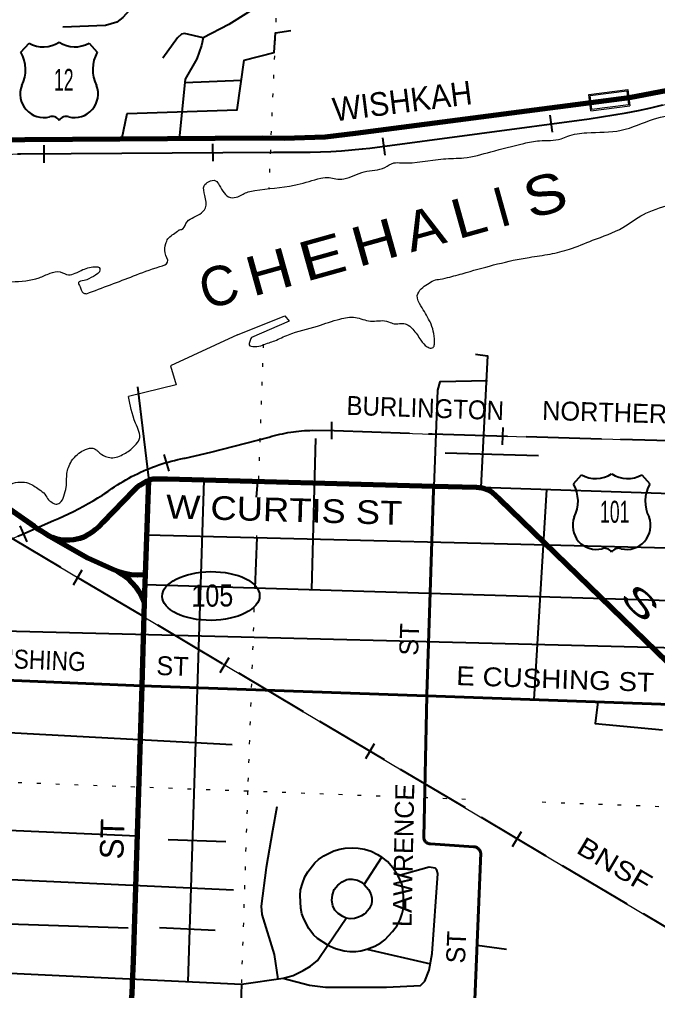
# Model space of a CAD drawing. Header units: feet. Extents: x -757852 to -501257, y -360805 to -170898.
# Drawn here: x -703112 to -699044, y -186115 to -179925 of the extents above; entities that cross this region are included whole.
import ezdxf
from ezdxf.enums import TextEntityAlignment as Align

# ---------------------------------------------------------------- set-up
doc = ezdxf.new("R2010")
doc.units = ezdxf.units.FT
doc.header["$LTSCALE"] = 80
doc.linetypes.add('DOTTED', pattern=[1.5, 0.3, -1.2])
doc.linetypes.add('LONG_DASHED', pattern=[7.5, 6, -1.5])
for name, color, linetype, lineweight in [('16', 7, 'Continuous', 25), ('17', 7, 'Continuous', 25), ('20', 7, 'Continuous', 70), ('23', 7, 'Continuous', 70), ('26', 7, 'Continuous', 40), ('27', 7, 'Continuous', 13), ('29', 7, 'Continuous', 25), ('34', 7, 'Continuous', 13), ('39', 7, 'Continuous', 13), ('41', 7, 'Continuous', 13), ('57', 7, 'Continuous', 13), ('63', 7, 'Continuous', 25), ('7', 7, 'DOTTED', 13)]:
    doc.layers.add(name, color=color, linetype=linetype, lineweight=lineweight)

msp = doc.modelspace()

# ---------------------------------------------------------------- linework, layer by layer
at = {"layer": '16'}
for p, q in [((-703101.87, -180134.64), (-703050.56, -180075.88)), ((-702858.8, -180069.91), (-702859.08, -180070.11)), ((-702666.71, -180075.79), (-702615.32, -180134.64)), ((-699580.09, -182886.35), (-699528.78, -182827.59)), ((-699337.02, -182821.62), (-699337.3, -182821.82)), ((-699144.93, -182827.5), (-699093.54, -182886.35))]:
    msp.add_line(p, q, dxfattribs=at)
for centre, radius, start, end in [((-702959.48, -179918.22), 182.07, 239.97227, 303.45418), ((-702757.7, -179918.72), 181.52, 236.33975, 300.08743), ((-702757.71, -179918.22), 182.07, 236.54582, 236.59441), ((-703294.85, -180245.27), 222.05, 332.97043, 29.75871), ((-702422.35, -180245.27), 222.05, 150.24129, 207.02957), ((-702955.66, -180400.17), 151.42, 159.09177, 283.81923), ((-702761.54, -180400.17), 151.42, 256.18077, 20.90823), ((-699437.7, -182669.93), 182.07, 239.97227, 303.45418), ((-699235.92, -182670.43), 181.52, 236.33975, 300.08743), ((-699235.93, -182669.93), 182.07, 236.54582, 236.59441), ((-699773.07, -182996.98), 222.05, 332.97043, 29.75871), ((-698900.57, -182996.98), 222.05, 150.24129, 207.02957), ((-699433.88, -183151.88), 151.42, 159.09177, 283.81923), ((-699239.76, -183151.88), 151.42, 256.18077, 20.90823)]:
    msp.add_arc(centre, radius, start, end, dxfattribs=at)
for centre, major_axis, start_param, end_param in [((-702900.32, -180598.99), (-19.56, 51.67), 4.9587777, 6.2831853), ((-702816.87, -180598.99), (19.56, 51.67), 0, 1.3263754), ((-699378.54, -183350.7), (-19.56, 51.67), 4.9587777, 6.2831853), ((-699295.09, -183350.7), (19.56, 51.67), 0, 1.3263754)]:
    msp.add_ellipse(centre, major_axis=major_axis, ratio=0.929097, start_param=start_param, end_param=end_param, dxfattribs=at)
at = {"layer": '17'}
msp.add_ellipse((-701891.07, -183600.26), major_axis=(310.61, 2.42), ratio=0.500121, dxfattribs=at)
at = {"layer": '20'}
for points in [[(-698980.93, -180378.9), (-699225.06, -180426.13), (-700969.2, -180652.21), (-701163.61, -180675.87), (-701424.3, -180683.56), (-701561.15, -180682.73), (-703383.52, -180695.92), (-703454.64, -180696.62), (-703478.83, -180697.18)], [(-702927.79, -183214.97), (-702952.79, -183199.75), (-702965.2, -183191.78), (-702990.47, -183175.53), (-703015.2, -183158.13), (-703972.96, -182489.35)], [(-702927.79, -183214.97), (-702902.79, -183225.75), (-702879.41, -183233.47), (-702850.95, -183239.67), (-702822.01, -183242.85), (-702792.89, -183243), (-702763.91, -183240.1), (-702735.4, -183234.18), (-702724.69, -183230.76), (-702699.76, -183222.19), (-702674.69, -183208.97), (-702666.31, -183204.55), (-702634.96, -183183.55), (-702626.35, -183176.37), (-702601.3, -183154.99), (-702577.28, -183130.05), (-702380.99, -182926.2), (-702363.29, -182908.86), (-702343.88, -182893.46), (-702322.96, -182880.18), (-702300.77, -182869.16), (-702287.75, -182864.32)], [(-700470.66, -182902.13), (-702168.43, -182855.09), (-702261.54, -182856.11), (-702277.54, -182860.52), (-702287.75, -182864.32)], [(-698694.84, -184300.6), (-700048.92, -182984.47), (-700074.03, -182961.15), (-700098.92, -182940.37), (-700112.11, -182931.97), (-700128.29, -182923.92), (-700145.22, -182917.61), (-700162.72, -182913.1), (-700180.59, -182910.44), (-700198.64, -182909.67), (-700470.66, -182902.13)]]:
    msp.add_lwpolyline(points, dxfattribs=at)
at = {"layer": '23'}
for p, q in [((-702308.07, -183465.55), (-702287.75, -182864.32)), ((-702330.26, -184171.96), (-702313.79, -183644.68))]:
    msp.add_line(p, q, dxfattribs=at)
for points in [[(-702485.33, -183444.5), (-702521.55, -183429.9), (-702675.46, -183358.52), (-702902.79, -183229.19), (-702927.79, -183214.97)], [(-702313.79, -183644.68), (-702326.73, -183613.76), (-702329.18, -183607.89), (-702346.99, -183574.93), (-702368.14, -183544), (-702392.42, -183515.46), (-702419.54, -183489.61), (-702449.22, -183466.73), (-702456.12, -183462.48), (-702485.33, -183444.5)], [(-702308.07, -183465.55), (-702314.65, -183466.18), (-702357.1, -183467.7), (-702399.47, -183464.78), (-702441.31, -183457.45), (-702482.15, -183445.78), (-702485.33, -183444.5)], [(-702313.79, -183644.68), (-702309.77, -183515.92), (-702308.07, -183465.55)], [(-702431.84, -186304.08), (-702418.4, -186266.9), (-702402.61, -186203.01), (-702393.59, -186137.81), (-702391.43, -186072.03), (-702385.08, -185926.72), (-702330.26, -184171.96)]]:
    msp.add_lwpolyline(points, dxfattribs=at)
at = {"layer": '26'}
for p, q in [((-700533.4, -185136.43), (-700515.48, -184237.17)), ((-700216.48, -185197.85), (-700491.76, -185179.51)), ((-700217.05, -186395.33), (-700171.53, -185237.81))]:
    msp.add_line(p, q, dxfattribs=at)
for points in [[(-700515.48, -184237.17), (-700515.28, -184227.06), (-700471.46, -182925.99), (-700470.66, -182902.13)], [(-704221.18, -184094.71), (-702331.9, -184171.9), (-702330.26, -184171.96)], [(-700515.48, -184237.17), (-700519.54, -184237.03), (-702330.26, -184171.96)], [(-698694.84, -184300.6), (-698725.73, -184299.53), (-700515.48, -184237.17)], [(-700491.76, -185179.52), (-700494.84, -185179.46), (-700499.1, -185179.01), (-700503.28, -185178.11), (-700507.35, -185176.78), (-700511.25, -185175.03), (-700514.95, -185172.88), (-700518.41, -185170.36), (-700521.58, -185167.49), (-700524.44, -185164.31), (-700526.94, -185160.84), (-700529.07, -185157.13), (-700530.81, -185153.22), (-700532.12, -185149.15), (-700533, -185144.96), (-700533.44, -185140.71), (-700533.43, -185136.43)], [(-700171.5, -185237.8), (-700171.64, -185237.18), (-700173.08, -185232.07), (-700175.05, -185227.13), (-700177.52, -185222.43), (-700180.47, -185218.02), (-700183.86, -185213.93), (-700187.67, -185210.23), (-700191.84, -185206.94), (-700196.33, -185204.1), (-700201.09, -185201.75), (-700206.07, -185199.91), (-700211.22, -185198.61), (-700216.48, -185197.84)]]:
    msp.add_lwpolyline(points, dxfattribs=at)
at = {"layer": '29'}
for p, q in [((-701697.07, -180313.91), (-702056.65, -180330)), ((-702359.22, -182266.62), (-702287.75, -182864.32)), ((-701224.47, -182597.31), (-701250.93, -183559.07)), ((-700398.77, -182687.65), (-699803.12, -182705.33)), ((-702035.81, -186058.57), (-701934.77, -182861.56)), ((-701593.66, -182871.02), (-701603.15, -182969.65)), ((-700169.88, -182906.33), (-697426.4, -183000.42)), ((-699751.67, -182920.67), (-699833.74, -184260.92)), ((-702299.42, -183209.57), (-698042.4, -183315.76)), ((-701597.79, -183227.07), (-701610.66, -183550.55)), ((-698061.66, -183659.11), (-702310.22, -183529.15)), ((-704574.38, -184396.58), (-701755.84, -184545.71)), ((-702163.11, -185152.55), (-701795.84, -185165.7)), ((-700913.47, -185438.32), (-700801.33, -185265.01)), ((-704253.65, -185355.09), (-701747.52, -185474)), ((-701146.38, -185826.18), (-701028.43, -185652.93)), ((-702218.05, -185713.99), (-701864.9, -185730.88)), ((-700897.9, -185851.85), (-700492.16, -185944.74)), ((-700194.64, -185825.46), (-700007.49, -185851.27)), ((-704030.3, -185962.11), (-701697.18, -186074.95)), ((-701697.18, -186074.95), (-701775.91, -188484.72))]:
    msp.add_line(p, q, dxfattribs=at)
for points in [[(-701684.98, -178119.88), (-701747.45, -178131.35), (-701726.67, -178304.52), (-701785.83, -179295.78), (-701794.74, -179315.38), (-701820.25, -179331.34), (-701931.72, -179363.27), (-702033.92, -179391.96), (-702051.13, -179411.18), (-702069, -179506.82), (-702089.57, -179530.97), (-702220.68, -179560.57), (-702352.84, -179589.77), (-702371.97, -179605.73), (-702378.39, -179615.77), (-702387.72, -179788.36), (-702410.24, -179867.35), (-702452.38, -179913.66), (-702489.97, -179943.93), (-702563.79, -179963.74), (-702835.13, -179974.55)], [(-701762.34, -178902.27), (-701501.77, -179040.13), (-701485.39, -179050.57), (-701459.88, -179085.66), (-701443.93, -179175), (-701443.93, -179360.05), (-701466.26, -179484.48), (-701510.91, -179685.49), (-701523.66, -179720.59), (-701558.09, -179778.33), (-701600.2, -179838.64), (-701651.23, -179880.11), (-701776.4, -179956.91), (-701940.7, -180042.11)], [(-702457.86, -180689.22), (-702425.93, -180524.89), (-701724.59, -180502.33), (-701678.36, -180185.82), (-701486.99, -180136.94), (-701480.2, -180010.87), (-701381.52, -179996.71)], [(-701940.7, -180042.11), (-702058.69, -180015.72), (-702078.57, -180020.5), (-702104.09, -180042.83), (-702198.25, -180171.72)], [(-701940.7, -180042.11), (-701951.01, -180090.69), (-701981.43, -180175.92), (-702054.23, -180307.1), (-702094.27, -180686.59)], [(-700203.96, -182058.61), (-700127.87, -182070.13), (-700169.88, -182906.33)], [(-700127.89, -182228.21), (-700432.27, -182234.99), (-700447.37, -182288.94), (-700470.66, -182902.13)], [(-704398.27, -184147.84), (-704052.45, -183868.36), (-704014.78, -183846.34), (-703941.15, -183824.32), (-703887.21, -183814.43), (-703806.26, -183806.84), (-698078.09, -183952.08)], [(-699425.38, -184275.15), (-699441.69, -184411.79), (-699012.69, -184453.02)], [(-701470.28, -184945), (-701499.3, -185097.12), (-701539.94, -185331.38), (-701571.08, -185576.44), (-701565.74, -185630.21), (-701488.28, -185884.84), (-701463.9, -186041.36)], [(-704932.97, -185010.09), (-704725.3, -185024.52), (-702360.17, -185129.32)], [(-701146.7, -185826.65), (-701211.55, -185783.05), (-701236.29, -185758.81), (-701267.08, -185720.43), (-701299.38, -185657.82), (-701310.99, -185626.51), (-701318.56, -185590.15), (-701321.59, -185508.35), (-701319.07, -185472), (-701307.46, -185431.6), (-701292.82, -185390.19), (-701273.13, -185358.88), (-701227.71, -185301.32), (-701204.99, -185280.11), (-701172.18, -185256.88), (-701136.35, -185238.7), (-701107.57, -185224.56), (-701069.72, -185213.46), (-701034.89, -185206.38), (-700990.98, -185204.37), (-700952.11, -185206.38), (-700912.23, -185213.46), (-700869.33, -185226.58), (-700829.96, -185246.78), (-700801.33, -185265.01)], [(-700698.4, -185383.38), (-700730.52, -185332.63), (-700765.85, -185293.24), (-700801.33, -185265.01)], [(-701431.65, -186036.8), (-701261.73, -186080.56), (-701160.91, -186094.09), (-700771.29, -186093.61), (-700556.17, -186081.71), (-700528.21, -186055.03), (-700499.51, -185984.84), (-700479.97, -185878.27), (-700445.29, -185369.05), (-700451.67, -185346.71), (-700461.51, -185334.21), (-700499.51, -185327.57), (-700698.4, -185383.38)], [(-701028.43, -185652.93), (-701051.04, -185643.67), (-701079.82, -185623.47), (-701100.51, -185602.27), (-701114.14, -185575), (-701120.7, -185541.67), (-701116.16, -185504.3), (-701104.55, -185470.98), (-701081.84, -185443.71), (-701054.07, -185421.49), (-701025.3, -185407.35), (-701012.68, -185405.33), (-700991.48, -185405.33), (-700956.66, -185411.39), (-700931.92, -185424.52), (-700913.47, -185438.32)], [(-700913.47, -185438.32), (-700885.99, -185469.96), (-700872.36, -185498.25), (-700865.29, -185526.53), (-700865.29, -185545.72), (-700868.32, -185564.9), (-700881.95, -185593.17), (-700902.65, -185619.44), (-700913.75, -185628.53), (-700930.41, -185639.63), (-700950.09, -185647.71), (-700976.85, -185655.79), (-701002.59, -185656.8), (-701028.43, -185652.93)], [(-700897.9, -185851.85), (-700845.61, -185831.53), (-700808.25, -185810.32), (-700783.02, -185791.13), (-700733.55, -185738.61), (-700703.27, -185699.23), (-700685.09, -185662.87), (-700671.97, -185624.49), (-700663.89, -185589.15), (-700662.88, -185550.77), (-700663.89, -185513.4), (-700667.93, -185467.96), (-700675, -185435.64), (-700698.4, -185383.38)], [(-704188.48, -185832.47), (-704129.62, -185695), (-704070.7, -185659.98), (-702418.88, -185714.11)], [(-701697.18, -186074.95), (-701430.94, -186036.62), (-701366.97, -186019.94), (-701303.19, -185988.03), (-701255.35, -185959.31), (-701211.85, -185922.34), (-701146.7, -185826.65)], [(-701146.38, -185826.18), (-701096.97, -185847.69), (-701042.46, -185861.82), (-701006.12, -185865.86), (-700966.75, -185866.87), (-700935.45, -185861.82), (-700897.9, -185851.85)]]:
    msp.add_lwpolyline(points, dxfattribs=at)
at = {"layer": '34', "lineweight": 25}
for p, q in [((-699714.13, -180644.86), (-699728.85, -180534.74)), ((-702954.16, -180838.92), (-702954.88, -180727.81)), ((-701877.2, -180829.28), (-701877.92, -180718.18)), ((-700781.29, -180790.18), (-700796.01, -180680.05))]:
    msp.add_line(p, q, dxfattribs=at)
at = {"layer": '34'}
for p, q in [((-700877.96, -180746.24), (-699479.79, -180559.32)), ((-701890.96, -182684.79), (-701519.71, -182588.7)), ((-703096.31, -183209.42), (-702894.7, -183120.26))]:
    msp.add_line(p, q, dxfattribs=at)
at = {"layer": '34', "lineweight": 25}
for points in [[(-700926.19, -180750.58), (-700878.1, -180745.15), (-699479.94, -180558.23), (-699400.72, -180547.2), (-699322.19, -180534.41), (-699243.84, -180520.26), (-699165.16, -180505.14), (-699087.19, -180488.28), (-699009.83, -180470.11)], [(-703123.5, -180783.05), (-703107.21, -180782.45), (-703105.26, -180782.43), (-701493.07, -180771.95), (-701259.02, -180771.1), (-701192.18, -180769.52), (-701125.74, -180766.41), (-701059.34, -180762.15), (-700992.56, -180757.13), (-700926.19, -180750.58)]]:
    msp.add_lwpolyline(points, dxfattribs=at)
at = {"layer": '34'}
for points in [[(-703105.25, -180783.54), (-701493.06, -180773.04), (-701259, -180772.21)], [(-704558.53, -182399.81), (-704435.59, -182472.32), (-703263.55, -183172.04), (-696668.57, -187091.74), (-696524.66, -187177.23)], [(-701244.12, -182545.47), (-701104.75, -182546.91), (-700480.52, -182568.44), (-698639.57, -182619.87)]]:
    msp.add_lwpolyline(points, dxfattribs=at)
for centre, radius, start, end in [((-700084.73, -176027.55), 4571.96, 277.60333, 289.23595), ((-703085.79, -181717.17), 933.84, 91.19389, 140.3105), ((-701328, -176951.01), 3821.82, 271.03451, 276.76265), ((-701227.06, -183554.34), 1009.01, 90.96861, 106.86023), ((-704755.73, -170540.15), 12477.94, 282.49871, 283.27276), ((-701837.56, -183901.38), 1198.94, 100.46272, 126.28361), ((-703668.21, -181250.77), 2023.2, 292.47764, 303.65174), ((-701129.5, -187794.6), 4989.22, 113.21683, 118.52487)]:
    msp.add_arc(centre, radius, start, end, dxfattribs=at)
at = {"layer": '39'}
for points in [[(-701721.39, -181936.64), (-701419.17, -181814.68), (-701391.61, -181848.37), (-701632.98, -181953.03)], [(-701721.39, -181936.64), (-702148.89, -182133.25), (-702113.55, -182255.25), (-702416.46, -182328.85)]]:
    msp.add_lwpolyline(points, dxfattribs=at)
for points in [[(-702684.35, -181673.93), (-702384.25, -181560.54), (-702216.03, -181500.26), (-702167.16, -181473.28), (-702183.74, -181412.45), (-702178.3, -181354.18), (-702165.51, -181324.29), (-702104.05, -181275.47), (-702089.74, -181265.75), (-702077.64, -181264.04), (-702050.6, -181226.44), (-701962.75, -181166.19), (-701926.54, -181126.7), (-701929.72, -181048.18), (-701933.77, -180985.12), (-701905.45, -180960.17), (-701861.09, -180953.22), (-701837.69, -180981.99), (-701767.29, -181060.28), (-701718.96, -181055.43), (-701653.92, -181024.82), (-701611.52, -181015.81), (-701359.58, -180981.78), (-701341.4, -180978.2), (-701189.74, -180937.65), (-701137.39, -180932.92), (-701095.43, -180942.01), (-701043.18, -180941.29), (-700913.5, -180896.18), (-700782.27, -180869.23), (-700725.31, -180840.43), (-700677.08, -180839.62), (-700409.27, -180814.04), (-700278.53, -180807.21), (-700106.84, -180769.19), (-699897.16, -180715.66), (-699796.75, -180698.67), (-699659.23, -180686.57), (-699617.06, -180670.22), (-699495.53, -180647.71), (-699275.99, -180632.05), (-699069.17, -180561.33), (-698895.41, -180521.33), (-698666.26, -180469.16), (-698539.65, -180428.06), (-698487.03, -180398.36), (-698291.97, -180322.08), (-698191.89, -180275.98), (-698051.95, -180242.68), (-697980.03, -180221.84), (-697825.65, -180233.73), (-697805.55, -180241.32)], [(-701483.15, -181974.04), (-701397.07, -181935.46), (-701210.88, -181879.67), (-701069.17, -181834.85), (-700970.5, -181825.22), (-700874.62, -181847.74), (-700772.18, -181848.27), (-700758.23, -181852.63), (-700722.39, -181865.61), (-700678.12, -181862.68), (-700646.09, -181867.5), (-700604.69, -181898.75), (-700552.21, -181970.53), (-700513.04, -182011.78), (-700487.14, -182020.49), (-700475, -182016.76), (-700466.42, -181994.81), (-700470.81, -181928.25), (-700487.4, -181867.42), (-700496.94, -181847.04), (-700552.83, -181750.99), (-700575.35, -181685.99), (-700550.16, -181642.31), (-700510.26, -181612.01), (-700469.71, -181588.89), (-700430.13, -181580.84), (-700367.95, -181567.38), (-700264.36, -181538.63), (-699862.22, -181441.88), (-699729.12, -181421.02), (-699605.82, -181389.84), (-699457.77, -181333.1), (-699264.92, -181251.29), (-699134.3, -181167.94), (-699118.05, -181160.28), (-698762.07, -181062.38), (-698539.85, -181011.51), (-698460.75, -180981.25), (-698414.09, -180962.27), (-698273.25, -180953.69), (-698037.54, -181007.87)], [(-704170.91, -181442.47), (-704026.06, -181501.68), (-703943.17, -181562.14), (-703934.16, -181604.66), (-703954.12, -181680.7), (-703952.5, -181696.85), (-703915.3, -181736.04), (-703875.74, -181761.19), (-703823.64, -181766.51), (-703766.63, -181735.69), (-703738.48, -181734.38), (-703662.68, -181756.39), (-703591.92, -181738.01), (-703524.08, -181675.25), (-703513.46, -181651.34), (-703502.98, -181633.48), (-703459.38, -181576.16), (-703404.63, -181555.36), (-703346.36, -181554.79), (-703264.83, -181589.04), (-703162.6, -181597.62), (-702985.18, -181571.81), (-702916.17, -181543.31), (-702851.69, -181534.84), (-702797.92, -181554.31), (-702755.47, -181543.27), (-702706.69, -181520.31), (-702619.87, -181502.33), (-702603.91, -181506.75), (-702598.23, -181520.99), (-702640.23, -181562.95), (-702700, -181589.68), (-702734.99, -181602.53), (-702724.49, -181629.62), (-702719.75, -181642.85), (-702706.29, -181667.34), (-702684.35, -181673.93)], [(-701632.98, -181953.03), (-701644.02, -181979.22), (-701647.19, -181999.65), (-701611.94, -182010.6), (-701520.42, -181985.78), (-701483.15, -181974.04)], [(-703222.04, -182946.24), (-703221.82, -182945.49), (-703166.14, -182886.46), (-703105.56, -182873.86), (-703053.51, -182881.19), (-702986.19, -182921.13), (-702948.79, -182952.27), (-702925.53, -182987.08), (-702895.92, -183007.96), (-702880.01, -183014.4), (-702853.71, -183006.99), (-702828.53, -182963.31), (-702813.09, -182907.3), (-702808.9, -182818.8), (-702799.93, -182780.75), (-702778.82, -182738.98), (-702741.64, -182697.61), (-702702.86, -182672.39), (-702652.27, -182657.53), (-702622.41, -182668.34), (-702608.65, -182680.77), (-702563.16, -182710.09), (-702527.22, -182719.04), (-702444.16, -182694.07), (-702410.39, -182673.3), (-702376.75, -182641.2), (-702347.72, -182602.35), (-702371.53, -182498.35), (-702416.46, -182328.85)]]:
    msp.add_spline(points, degree=3, dxfattribs=at)
at = {"layer": '57'}
for p, q in [((-699483.15, -180402.95), (-699233.37, -180371.39)), ((-699469.85, -180508.19), (-699483.15, -180402.95)), ((-699233.37, -180371.39), (-699220.06, -180476.63)), ((-699469.85, -180508.19), (-699220.06, -180476.63))]:
    msp.add_line(p, q, dxfattribs=at)
msp.add_lwpolyline([(-699474.21, -180409.88), (-699240.3, -180380.32), (-699228.99, -180469.69), (-699462.91, -180499.25)], close=True, dxfattribs=at)
at = {"layer": '63'}
for p, q in [((-701120.75, -182600.48), (-701119.6, -182489.38)), ((-700031.69, -182637.36), (-700028.58, -182526.3)), ((-702157.19, -182804.49), (-702188.5, -182697.89)), ((-703061.9, -183254.59), (-703106.96, -183153.03)), ((-702767.7, -183529.24), (-702710.93, -183433.73)), ((-701831.49, -184088.7), (-701774.74, -183993.2)), ((-700904.35, -184636.68), (-700847.59, -184541.18)), ((-699968.16, -185196.14), (-699911.4, -185100.64))]:
    msp.add_line(p, q, dxfattribs=at)
at = {"layer": '63', "linetype": 'LONG_DASHED'}
for points in [[(-703121.18, -183218.91), (-703096.75, -183208.41), (-702895.14, -183119.25), (-702862.51, -183105.53), (-702830.38, -183091.15), (-702798.49, -183076.2), (-702766.56, -183060.8), (-702735.13, -183044.73), (-702704.12, -183028.18), (-702673.08, -183011.18), (-702642.54, -182993.51), (-702612.41, -182975.35), (-702582.33, -182956.56), (-702552.84, -182937.37), (-702547.7, -182934.01), (-702539.02, -182927.73), (-702521.91, -182915.64), (-702504.66, -182903.76), (-702487.12, -182892.33), (-702469.43, -182881.14), (-702451.48, -182870.28), (-702433.37, -182859.65), (-702415.1, -182849.48), (-702396.69, -182839.54), (-702378.12, -182829.95), (-702359.27, -182820.69), (-702340.4, -182811.78), (-702321.24, -182803.08), (-702302.05, -182794.88), (-702282.6, -182786.88), (-702263.09, -182779.36), (-702243.45, -182772.08), (-702223.76, -182765.14), (-702203.81, -182758.53), (-702183.79, -182752.41), (-702163.77, -182746.53), (-702143.46, -182740.98), (-702123.24, -182735.79), (-702102.85, -182730.97), (-702082.32, -182726.6), (-702061.86, -182722.48), (-702055.52, -182721.31), (-701891.22, -182683.71), (-701520.02, -182587.64), (-701503.09, -182582.61), (-701486.12, -182578), (-701469.07, -182573.68), (-701451.86, -182569.52), (-701434.63, -182565.77), (-701417.4, -182562.35), (-701400.03, -182559.08), (-701382.63, -182556.25), (-701365.24, -182553.72), (-701347.67, -182551.45), (-701330.2, -182549.53), (-701312.68, -182547.81), (-701295.04, -182546.47), (-701277.5, -182545.49), (-701259.87, -182544.79), (-701244.13, -182544.37), (-701104.73, -182545.81), (-700480.49, -182567.34), (-698639.53, -182618.78)], [(-703262.99, -183171.1), (-696668.01, -187090.8)]]:
    msp.add_lwpolyline(points, dxfattribs=at)
at = {"layer": '7'}
for p, q in [((-701460.86, -179558.54), (-701522.8, -181003.88)), ((-701557.74, -181995.58), (-701588.81, -182886.6)), ((-701600.26, -183215.06), (-701610.97, -183522.27)), ((-701616.48, -183680.22), (-701657.07, -184844.31)), ((-701657.07, -184844.31), (-701696.87, -186065.35)), ((-700268.24, -184896.68), (-700544.82, -184886.25)), ((-696637.53, -185033.64), (-699779.05, -184915.12))]:
    msp.add_line(p, q, dxfattribs=at)
msp.add_lwpolyline([(-700813.02, -184876.13), (-701657.07, -184844.31), (-704482.33, -184741.28)], dxfattribs=at)

# ---------------------------------------------------------------- texts
at = {"layer": '16', "width": 0.6}
for s, p in [('12', (-702828.91, -180380.42)), ('101', (-699317.22, -183133.39))]:
    msp.add_text(s, height=140, dxfattribs=at).set_placement(p, align=Align.CENTER)
at = {"layer": '16'}
for s, rotation, width, p in [('WISHKAH', 7.199, 0.95, (-701105.02, -180576.47)), ('W CURTIS ST', 358.413, 1.15, (-702178.79, -183105.28)), ('S', 315.814, 1.8, (-699293.27, -183612.56))]:
    msp.add_text(s, height=150.7, rotation=rotation, dxfattribs=dict(at, width=width)).set_placement(p)
at = {"layer": '17', "width": 0.85}
msp.add_text('105', height=140.6, rotation=0.632, dxfattribs=at).set_placement((-702014.77, -183669.47))
at = {"layer": '17'}
msp.add_text('ST', height=150.7, rotation=88.211, dxfattribs=at).set_placement((-702449.73, -185281))
at = {"layer": '27'}
for s, rotation, p in [('ST', 88.071, (-700570.67, -183982.06)), ('ST', 357.942, (-702240.72, -184103.31)), ('LAWRENCE', 88.859, (-700612.51, -185710.63)), ('ST', 87.748, (-700271.9, -185944.2))]:
    msp.add_text(s, height=120.5, rotation=rotation, dxfattribs=at).set_placement(p)
for s, rotation, width, p in [('CUSHING', 357.66, 0.9, (-703359.55, -184052.74)), ('E CUSHING ST', 358.005, 1.1, (-700328.57, -184167.6))]:
    msp.add_text(s, height=120.5, rotation=rotation, dxfattribs=dict(at, width=width)).set_placement(p)
at = {"layer": '41'}
for s, rotation, width, p in [('S', 15.617, 1.2, (-699857.15, -181199.08)), ('L', 15.618, 1.15, (-700317.24, -181327.69)), ('A', 15.618, 1.1, (-700615.83, -181411.15)), ('H', 15.618, 1.2, (-700952.51, -181505.26)), ('E', 15.618, 1.3, (-701289.19, -181599.37)), ('H', 15.618, 1.2, (-701625.86, -181693.49))]:
    msp.add_text(s, height=251.1, rotation=rotation, dxfattribs=dict(at, width=width)).set_placement(p)
for s, rotation, p in [('I', 15.617, (-700049.11, -181252.73)), ('C', 15.618, (-701924.45, -181776.96))]:
    msp.add_text(s, height=251.1, rotation=rotation, dxfattribs=at).set_placement(p)
at = {"layer": '63'}
for s, rotation, width, p in [('BURLINGTON', 358.025, 0.95, (-701028.31, -182445.22)), ('BNSF', 329.275, 1.2, (-699569.58, -185233.06))]:
    msp.add_text(s, height=120.5, rotation=rotation, dxfattribs=dict(at, width=width)).set_placement(p)
msp.add_text('NORTHERN', height=120.5, rotation=358.279, dxfattribs=at).set_placement((-699781.08, -182476.99))

doc.saveas('drawing.dxf')
